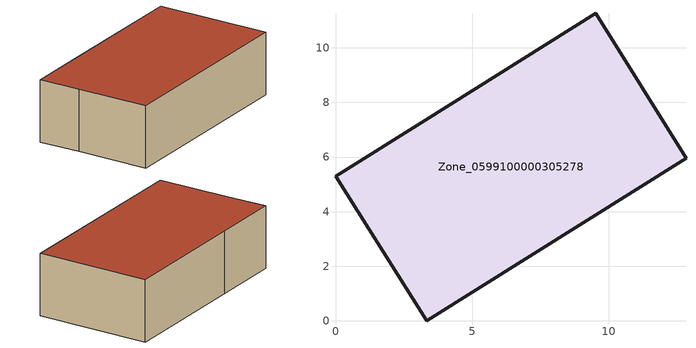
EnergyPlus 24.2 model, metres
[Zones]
Zone_0599100000305278
 floor ground (C_G): 0,5.29 3.29,7.34 9.53,11.27 12.84,5.96 3.34,0 1.23,3.37 z0
 wall outside (C_F): 3.34,0 12.84,5.96 9.53,11.27 3.29,7.34 0,5.29 1.23,3.37 3.34,0 z0:3.38
 roof outside (C_R): 3.29,7.34 0,5.29 1.23,3.37 3.34,0 12.84,5.96 9.53,11.27 z3.38
[BUILDING]
Pand.0599100000305278: North Axis=0; Terrain=City; Loads Convergence Tolerance Value=0.04; Temperature Convergence Tolerance Value=0.4; Solar Distribution=FullExterior; Maximum Number of Warmup Days=25; Minimum Number of Warmup Days=1
[Site:Location]
Rotterdam.The.Hague.AP_ZH_NLD Design_Conditions: Latitude=51.96; Longitude=4.45; Time Zone=1; Elevation=-4.5
[SITE:GROUNDTEMPERATURE:BUILDINGSURFACE]
18, 18, 18, 18, 18, 18, 18, 18, 18, 18, 18, 18
[MATERIAL] Thermal Absorptance=0.9; Solar Absorptance=0.7; Visible Absorptance=0.7
Name | Roughness | Thickness | Conductivity | Density | Specific Heat
G.TI.1946 | MediumSmooth | 0.15 | 1 | 540 | 1210
F.TI.1946 | Rough | 0.3 | 0.857143 | 1920 | 840
R.TI.1946 | MediumRough | 0.2 | 0.1 | 1500 | 1000
[CONSTRUCTION]
C_G: G.TI.1946
C_F: F.TI.1946
C_R: R.TI.1946
[ZONE]
Zone_0599100000305278: Type=1; Multiplier=1; Ceiling Height=Autocalculate; Volume=Autocalculate; Floor Area=autocalculate; Part of Total Floor Area=Yes
[ZONEINFILTRATION:DESIGNFLOWRATE]
Infil_Zone_0599100000305278: Zone or ZoneList or Space or SpaceList=Zone_0599100000305278; Schedule=AlwaysOn; Design Flow Rate Calculation Method=Flow/Area; Flow Rate per Floor Area=0.003; Constant Term Coefficient=1; Temperature Term Coefficient=0; Velocity Term Coefficient=0; Velocity Squared Term Coefficient=0
[HVACTEMPLATE:ZONE:IDEALLOADSAIRSYSTEM]
Zone_0599100000305278: Maximum Heating Supply Air Temperature=50; Minimum Cooling Supply Air Temperature=13; Maximum Heating Supply Air Humidity Ratio=0.0156; Minimum Cooling Supply Air Humidity Ratio=0.0077; Heating Limit=NoLimit; Cooling Limit=NoLimit; Dehumidification Control Type=ConstantSensibleHeatRatio; Cooling Sensible Heat Ratio=0.7; Dehumidification Setpoint=60; Humidification Control Type=None; Humidification Setpoint=30; Outdoor Air Method=None; Outdoor Air Flow Rate per Person=0.00944; Outdoor Air Flow Rate per Zone Floor Area=0; Outdoor Air Flow Rate per Zone=0; Demand Controlled Ventilation Type=None; Outdoor Air Economizer Type=NoEconomizer; Heat Recovery Type=None; Sensible Heat Recovery Effectiveness=0.7; Latent Heat Recovery Effectiveness=0.65
[ZONECONTROL:THERMOSTAT]
ThermostatControl_Zone_0599100000305278: Zone or ZoneList=Zone_0599100000305278; Control Type Schedule=DualSetpointControlType; Control 1=Thermostat_Zone_0599100000305278; Temperature Difference Between Cutout And Setpoint=0
[THERMOSTATSETPOINT:DUALSETPOINT]
Thermostat_Zone_0599100000305278: Heating Setpoint Temperature Schedule=HeatingSetpoint_Zone_0599100000305278; Cooling Setpoint Temperature Schedule=CoolingSetpoint_Zone_0599100000305278
[SCHEDULE:COMPACT]
HeatingSetpoint_Zone_0599100000305278: Through: 12/31, For: AllDays, Until: 24:00, 21
CoolingSetpoint_Zone_0599100000305278: Through: 12/31, For: AllDays, Until: 24:00, 24
DualSetpointControlType: Through: 12/31, For: AllDays, Until: 24:00, 4
AlwaysOn: Through: 12/31, For: AllDays, Until: 24:00, 1
